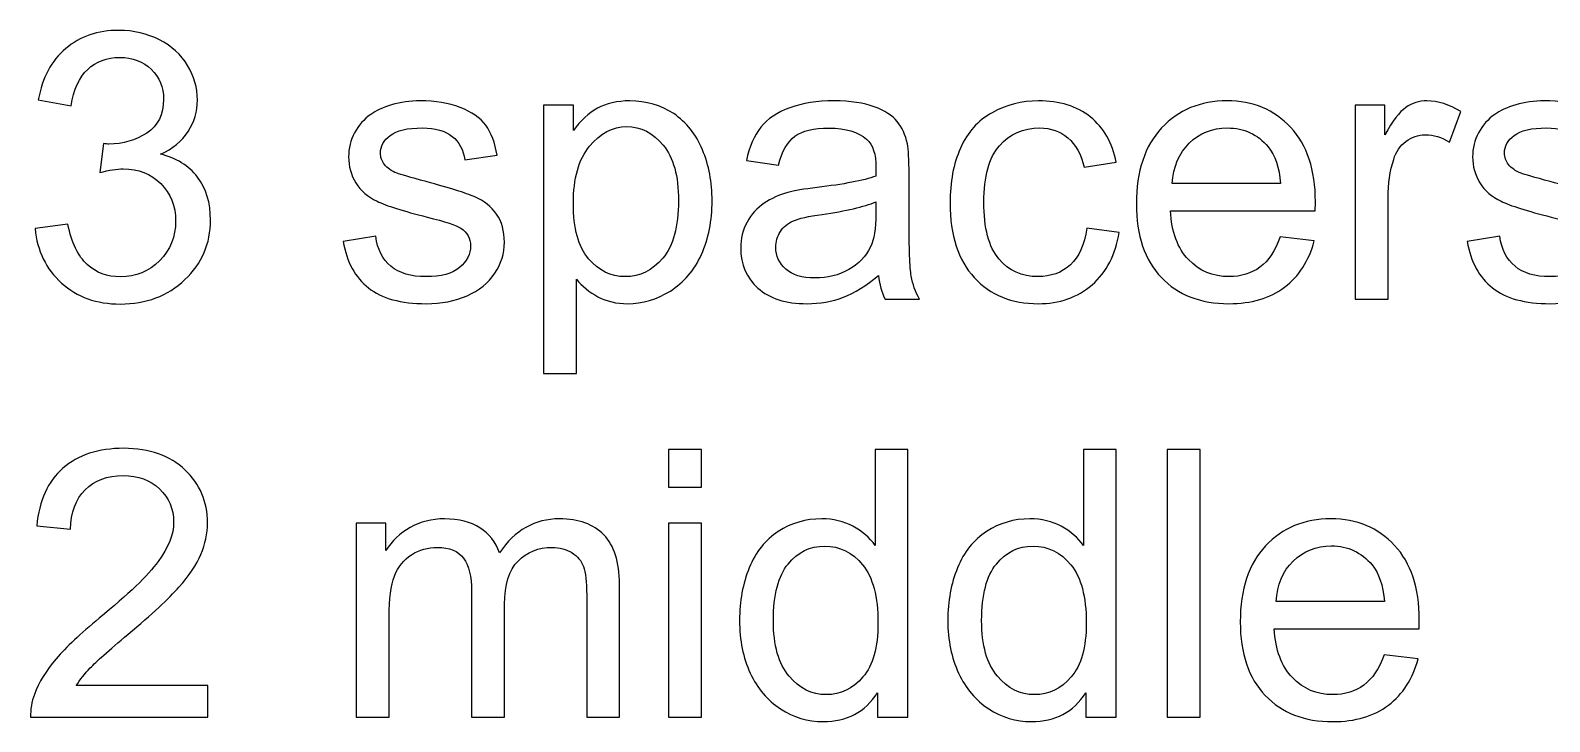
# Model space of a CAD drawing. Header units: millimetres. Extents: x -819 to 558, y -342 to 336.
# Drawn here: x -818.4 to -766.9, y 177.8 to 201.3 of the extents above; entities that cross this region are included whole.
import ezdxf

# ---------------------------------------------------------------- set-up
doc = ezdxf.new("R2010")
doc.units = ezdxf.units.MM
doc.header["$MEASUREMENT"] = 0
doc.layers.add('#Layer 1', color=7, linetype='Continuous')

msp = doc.modelspace()

# ---------------------------------------------------------------- linework, layer by layer
at = {"layer": '#Layer 1', "color": 250}
for points, knots in [([(-818.288, 194.5823), (-818.288, 194.5823), (-817.1725, 194.7305), (-817.1725, 194.7305), (-817.1725, 194.7305), (-817.0434, 194.0976), (-816.8254, 193.6425), (-816.5185, 193.3631), (-816.5185, 193.3631), (-816.2094, 193.0837), (-815.8348, 192.944), (-815.3924, 192.944), (-815.3924, 192.944), (-814.8675, 192.944), (-814.423, 193.126), (-814.061, 193.4901), (-814.061, 193.4901), (-813.7012, 193.8542), (-813.5191, 194.305), (-813.5191, 194.8427), (-813.5191, 194.8427), (-813.5191, 195.3549), (-813.6864, 195.7782), (-814.0208, 196.1105), (-814.0208, 196.1105), (-814.3573, 196.4429), (-814.7828, 196.6101), (-815.2993, 196.6101), (-815.2993, 196.6101), (-815.5109, 196.6101), (-815.7734, 196.5677), (-816.0867, 196.4852), (-816.0867, 196.4852), (-816.0867, 196.4852), (-815.9618, 197.4652), (-815.9618, 197.4652), (-815.9618, 197.4652), (-815.8877, 197.4567), (-815.8284, 197.4525), (-815.7819, 197.4525), (-815.7819, 197.4525), (-815.3077, 197.4525), (-814.8802, 197.5774), (-814.4992, 197.825), (-814.4992, 197.825), (-814.1182, 198.0727), (-813.9277, 198.4558), (-813.9277, 198.9723), (-813.9277, 198.9723), (-813.9277, 199.3808), (-814.0674, 199.7216), (-814.3446, 199.9883), (-814.3446, 199.9883), (-814.6219, 200.2571), (-814.9796, 200.3926), (-815.4178, 200.3926), (-815.4178, 200.3926), (-815.8517, 200.3926), (-816.2137, 200.255), (-816.5015, 199.984), (-816.5015, 199.984), (-816.7915, 199.711), (-816.9778, 199.3004), (-817.0603, 198.7543), (-817.0603, 198.7543), (-817.0603, 198.7543), (-818.1758, 198.9532), (-818.1758, 198.9532), (-818.1758, 198.9532), (-818.0403, 199.7025), (-817.7292, 200.2825), (-817.2466, 200.6931), (-817.2466, 200.6931), (-816.7619, 201.1038), (-816.1607, 201.3112), (-815.4411, 201.3112), (-815.4411, 201.3112), (-814.9458, 201.3112), (-814.4886, 201.2032), (-814.0716, 200.9916), (-814.0716, 200.9916), (-813.6546, 200.7778), (-813.335, 200.4878), (-813.1127, 200.1195), (-813.1127, 200.1195), (-812.8926, 199.7512), (-812.7804, 199.3617), (-812.7804, 198.9469), (-812.7804, 198.9469), (-812.7804, 198.5553), (-812.8863, 198.1976), (-813.0979, 197.8737), (-813.0979, 197.8737), (-813.3096, 197.552), (-813.6207, 197.2959), (-814.0335, 197.1054), (-814.0335, 197.1054), (-813.4959, 196.9826), (-813.0789, 196.7244), (-812.7804, 196.3328), (-812.7804, 196.3328), (-812.4841, 195.9433), (-812.3359, 195.4544), (-812.3359, 194.8681), (-812.3359, 194.8681), (-812.3359, 194.0743), (-812.6238, 193.4012), (-813.2038, 192.8488), (-813.2038, 192.8488), (-813.7816, 192.2963), (-814.514, 192.0211), (-815.3987, 192.0211), (-815.3987, 192.0211), (-816.1967, 192.0211), (-816.8592, 192.2582), (-817.3863, 192.7345), (-817.3863, 192.7345), (-817.9133, 193.2086), (-818.2139, 193.8245), (-818.288, 194.5823)], [0, 0, 0, 0, 0.0333333, 0.0333333, 0.0333333, 0.0333333, 0.0666667, 0.0666667, 0.0666667, 0.0666667, 0.1, 0.1, 0.1, 0.1, 0.1333333, 0.1333333, 0.1333333, 0.1333333, 0.1666667, 0.1666667, 0.1666667, 0.1666667, 0.2, 0.2, 0.2, 0.2, 0.2333333, 0.2333333, 0.2333333, 0.2333333, 0.2666667, 0.2666667, 0.2666667, 0.2666667, 0.3, 0.3, 0.3, 0.3, 0.3333333, 0.3333333, 0.3333333, 0.3333333, 0.3666667, 0.3666667, 0.3666667, 0.3666667, 0.4, 0.4, 0.4, 0.4, 0.4333333, 0.4333333, 0.4333333, 0.4333333, 0.4666667, 0.4666667, 0.4666667, 0.4666667, 0.5, 0.5, 0.5, 0.5, 0.5333333, 0.5333333, 0.5333333, 0.5333333, 0.5666667, 0.5666667, 0.5666667, 0.5666667, 0.6, 0.6, 0.6, 0.6, 0.6333333, 0.6333333, 0.6333333, 0.6333333, 0.6666667, 0.6666667, 0.6666667, 0.6666667, 0.7, 0.7, 0.7, 0.7, 0.7333333, 0.7333333, 0.7333333, 0.7333333, 0.7666667, 0.7666667, 0.7666667, 0.7666667, 0.8, 0.8, 0.8, 0.8, 0.8333333, 0.8333333, 0.8333333, 0.8333333, 0.8666667, 0.8666667, 0.8666667, 0.8666667, 0.9, 0.9, 0.9, 0.9, 0.9333333, 0.9333333, 0.9333333, 0.9333333, 0.9666667, 0.9666667, 0.9666667, 0.9666667, 1, 1, 1, 1]), ([(-807.838, 194.1484), (-807.838, 194.1484), (-806.7352, 194.322), (-806.7352, 194.322), (-806.7352, 194.322), (-806.6738, 193.8796), (-806.5003, 193.5409), (-806.2166, 193.3038), (-806.2166, 193.3038), (-805.9351, 193.0689), (-805.5393, 192.9504), (-805.0292, 192.9504), (-805.0292, 192.9504), (-804.517, 192.9504), (-804.136, 193.0562), (-803.8883, 193.2636), (-803.8883, 193.2636), (-803.6407, 193.4732), (-803.5158, 193.7187), (-803.5158, 193.9981), (-803.5158, 193.9981), (-803.5158, 194.2521), (-803.6258, 194.449), (-803.846, 194.595), (-803.846, 194.595), (-803.9984, 194.6945), (-804.3794, 194.8194), (-804.9869, 194.9718), (-804.9869, 194.9718), (-805.8039, 195.1792), (-806.3733, 195.357), (-806.6887, 195.5094), (-806.6887, 195.5094), (-807.004, 195.6597), (-807.2453, 195.8692), (-807.4083, 196.1359), (-807.4083, 196.1359), (-807.5713, 196.4026), (-807.6539, 196.6969), (-807.6539, 197.0186), (-807.6539, 197.0186), (-807.6539, 197.3128), (-807.5861, 197.5837), (-807.4507, 197.8335), (-807.4507, 197.8335), (-807.3173, 198.0854), (-807.1332, 198.2928), (-806.9024, 198.4579), (-806.9024, 198.4579), (-806.7289, 198.5849), (-806.4918, 198.695), (-806.1934, 198.7839), (-806.1934, 198.7839), (-805.8928, 198.8728), (-805.5711, 198.9172), (-805.2282, 198.9172), (-805.2282, 198.9172), (-804.7117, 198.9172), (-804.2587, 198.841), (-803.8671, 198.6929), (-803.8671, 198.6929), (-803.4756, 198.5447), (-803.1877, 198.3436), (-803.0014, 198.0896), (-803.0014, 198.0896), (-802.8152, 197.8335), (-802.6882, 197.4948), (-802.6183, 197.0694), (-802.6183, 197.0694), (-802.6183, 197.0694), (-803.7084, 196.9191), (-803.7084, 196.9191), (-803.7084, 196.9191), (-803.7592, 197.2578), (-803.9031, 197.5224), (-804.1402, 197.7129), (-804.1402, 197.7129), (-804.3773, 197.9034), (-804.7138, 197.9986), (-805.1477, 197.9986), (-805.1477, 197.9986), (-805.66, 197.9986), (-806.0261, 197.9139), (-806.2442, 197.7446), (-806.2442, 197.7446), (-806.4643, 197.5753), (-806.5744, 197.3763), (-806.5744, 197.1498), (-806.5744, 197.1498), (-806.5744, 197.0038), (-806.5278, 196.8747), (-806.4368, 196.7582), (-806.4368, 196.7582), (-806.3458, 196.6376), (-806.2039, 196.5402), (-806.0092, 196.4598), (-806.0092, 196.4598), (-805.897, 196.4196), (-805.5689, 196.3243), (-805.0228, 196.1762), (-805.0228, 196.1762), (-804.2333, 195.9645), (-803.683, 195.793), (-803.3718, 195.6576), (-803.3718, 195.6576), (-803.0586, 195.5242), (-802.813, 195.3274), (-802.6352, 195.0713), (-802.6352, 195.0713), (-802.4574, 194.8151), (-802.3685, 194.4976), (-802.3685, 194.1166), (-802.3685, 194.1166), (-802.3685, 193.7441), (-802.4786, 193.3949), (-802.6945, 193.0647), (-802.6945, 193.0647), (-802.9125, 192.7366), (-803.2258, 192.4826), (-803.6343, 192.3027), (-803.6343, 192.3027), (-804.0428, 192.1227), (-804.5064, 192.0338), (-805.0228, 192.0338), (-805.0228, 192.0338), (-805.8801, 192.0338), (-806.532, 192.2116), (-806.9808, 192.5672), (-806.9808, 192.5672), (-807.4295, 192.9228), (-807.7152, 193.4499), (-807.838, 194.1484)], [0, 0, 0, 0, 0.030303, 0.030303, 0.030303, 0.030303, 0.0606061, 0.0606061, 0.0606061, 0.0606061, 0.0909091, 0.0909091, 0.0909091, 0.0909091, 0.1212121, 0.1212121, 0.1212121, 0.1212121, 0.1515152, 0.1515152, 0.1515152, 0.1515152, 0.1818182, 0.1818182, 0.1818182, 0.1818182, 0.2121212, 0.2121212, 0.2121212, 0.2121212, 0.2424242, 0.2424242, 0.2424242, 0.2424242, 0.2727273, 0.2727273, 0.2727273, 0.2727273, 0.3030303, 0.3030303, 0.3030303, 0.3030303, 0.3333333, 0.3333333, 0.3333333, 0.3333333, 0.3636364, 0.3636364, 0.3636364, 0.3636364, 0.3939394, 0.3939394, 0.3939394, 0.3939394, 0.4242424, 0.4242424, 0.4242424, 0.4242424, 0.4545455, 0.4545455, 0.4545455, 0.4545455, 0.4848485, 0.4848485, 0.4848485, 0.4848485, 0.5151515, 0.5151515, 0.5151515, 0.5151515, 0.5454545, 0.5454545, 0.5454545, 0.5454545, 0.5757576, 0.5757576, 0.5757576, 0.5757576, 0.6060606, 0.6060606, 0.6060606, 0.6060606, 0.6363636, 0.6363636, 0.6363636, 0.6363636, 0.6666667, 0.6666667, 0.6666667, 0.6666667, 0.6969697, 0.6969697, 0.6969697, 0.6969697, 0.7272727, 0.7272727, 0.7272727, 0.7272727, 0.7575758, 0.7575758, 0.7575758, 0.7575758, 0.7878788, 0.7878788, 0.7878788, 0.7878788, 0.8181818, 0.8181818, 0.8181818, 0.8181818, 0.8484848, 0.8484848, 0.8484848, 0.8484848, 0.8787879, 0.8787879, 0.8787879, 0.8787879, 0.9090909, 0.9090909, 0.9090909, 0.9090909, 0.9393939, 0.9393939, 0.9393939, 0.9393939, 0.969697, 0.969697, 0.969697, 0.969697, 1, 1, 1, 1]), ([(-801.0414, 189.6589), (-801.0414, 189.6589), (-801.0414, 198.767), (-801.0414, 198.767), (-801.0414, 198.767), (-801.0414, 198.767), (-800.0254, 198.767), (-800.0254, 198.767), (-800.0254, 198.767), (-800.0254, 198.767), (-800.0254, 197.9118), (-800.0254, 197.9118), (-800.0254, 197.9118), (-799.7862, 198.2463), (-799.5153, 198.4981), (-799.2126, 198.6654), (-799.2126, 198.6654), (-798.912, 198.8326), (-798.5458, 198.9172), (-798.1162, 198.9172), (-798.1162, 198.9172), (-797.5531, 198.9172), (-797.0578, 198.7712), (-796.6281, 198.4833), (-796.6281, 198.4833), (-796.1963, 198.1933), (-795.8725, 197.7848), (-795.6545, 197.2578), (-795.6545, 197.2578), (-795.4343, 196.7307), (-795.3243, 196.1529), (-795.3243, 195.5242), (-795.3243, 195.5242), (-795.3243, 194.8511), (-795.4449, 194.2436), (-795.6883, 193.7039), (-795.6883, 193.7039), (-795.9296, 193.1641), (-796.281, 192.7514), (-796.7424, 192.4635), (-796.7424, 192.4635), (-797.2039, 192.1778), (-797.6886, 192.0338), (-798.1966, 192.0338), (-798.1966, 192.0338), (-798.5691, 192.0338), (-798.9014, 192.1121), (-799.1978, 192.2688), (-799.1978, 192.2688), (-799.4941, 192.4254), (-799.7354, 192.6244), (-799.9259, 192.8636), (-799.9259, 192.8636), (-799.9259, 192.8636), (-799.9259, 189.6589), (-799.9259, 189.6589), (-799.9259, 189.6589), (-799.9259, 189.6589), (-801.0414, 189.6589), (-801.0414, 189.6589)], [0, 0, 0, 0, 0.0666667, 0.0666667, 0.0666667, 0.0666667, 0.1333333, 0.1333333, 0.1333333, 0.1333333, 0.2, 0.2, 0.2, 0.2, 0.2666667, 0.2666667, 0.2666667, 0.2666667, 0.3333333, 0.3333333, 0.3333333, 0.3333333, 0.4, 0.4, 0.4, 0.4, 0.4666667, 0.4666667, 0.4666667, 0.4666667, 0.5333333, 0.5333333, 0.5333333, 0.5333333, 0.6, 0.6, 0.6, 0.6, 0.6666667, 0.6666667, 0.6666667, 0.6666667, 0.7333333, 0.7333333, 0.7333333, 0.7333333, 0.8, 0.8, 0.8, 0.8, 0.8666667, 0.8666667, 0.8666667, 0.8666667, 0.9333333, 0.9333333, 0.9333333, 0.9333333, 1, 1, 1, 1]), ([(-789.6813, 192.9948), (-790.0961, 192.6434), (-790.4941, 192.3958), (-790.8751, 192.2497), (-790.8751, 192.2497), (-791.2582, 192.1058), (-791.6688, 192.0338), (-792.107, 192.0338), (-792.107, 192.0338), (-792.8309, 192.0338), (-793.3854, 192.2095), (-793.7749, 192.563), (-793.7749, 192.563), (-794.1622, 192.9165), (-794.357, 193.3695), (-794.357, 193.9177), (-794.357, 193.9177), (-794.357, 194.2415), (-794.285, 194.5357), (-794.1368, 194.8024), (-794.1368, 194.8024), (-793.9908, 195.0691), (-793.7982, 195.2829), (-793.5611, 195.4438), (-793.5611, 195.4438), (-793.3219, 195.6047), (-793.0552, 195.7274), (-792.7568, 195.81), (-792.7568, 195.81), (-792.5388, 195.8671), (-792.2086, 195.9243), (-791.7662, 195.9772), (-791.7662, 195.9772), (-790.8645, 196.0851), (-790.1998, 196.2121), (-789.7744, 196.3624), (-789.7744, 196.3624), (-789.7702, 196.5148), (-789.768, 196.6122), (-789.768, 196.6524), (-789.768, 196.6524), (-789.768, 197.1075), (-789.8739, 197.4292), (-790.0855, 197.6134), (-790.0855, 197.6134), (-790.3692, 197.8674), (-790.7946, 197.9923), (-791.3555, 197.9923), (-791.3555, 197.9923), (-791.8805, 197.9923), (-792.2678, 197.9012), (-792.5197, 197.7171), (-792.5197, 197.7171), (-792.7695, 197.5329), (-792.9536, 197.207), (-793.0743, 196.7392), (-793.0743, 196.7392), (-793.0743, 196.7392), (-794.1644, 196.8895), (-794.1644, 196.8895), (-794.1644, 196.8895), (-794.0649, 197.3551), (-793.9019, 197.734), (-793.6754, 198.0198), (-793.6754, 198.0198), (-793.4489, 198.3076), (-793.1187, 198.5299), (-792.689, 198.6844), (-792.689, 198.6844), (-792.2594, 198.8389), (-791.7619, 198.9172), (-791.1947, 198.9172), (-791.1947, 198.9172), (-790.6316, 198.9172), (-790.1766, 198.8495), (-789.8252, 198.7183), (-789.8252, 198.7183), (-789.4738, 198.5849), (-789.2156, 198.4198), (-789.0484, 198.2187), (-789.0484, 198.2187), (-788.8833, 198.0177), (-788.769, 197.7658), (-788.7012, 197.4589), (-788.7012, 197.4589), (-788.6653, 197.2684), (-788.6462, 196.9255), (-788.6462, 196.4302), (-788.6462, 196.4302), (-788.6462, 196.4302), (-788.6462, 194.9421), (-788.6462, 194.9421), (-788.6462, 194.9421), (-788.6462, 193.9029), (-788.6229, 193.2467), (-788.5742, 192.9736), (-788.5742, 192.9736), (-788.5277, 192.6985), (-788.4324, 192.4339), (-788.2927, 192.182), (-788.2927, 192.182), (-788.2927, 192.182), (-789.459, 192.182), (-789.459, 192.182), (-789.459, 192.182), (-789.5733, 192.4127), (-789.6495, 192.6837), (-789.6813, 192.9948)], [0, 0, 0, 0, 0.037037, 0.037037, 0.037037, 0.037037, 0.0740741, 0.0740741, 0.0740741, 0.0740741, 0.1111111, 0.1111111, 0.1111111, 0.1111111, 0.1481481, 0.1481481, 0.1481481, 0.1481481, 0.1851852, 0.1851852, 0.1851852, 0.1851852, 0.2222222, 0.2222222, 0.2222222, 0.2222222, 0.2592593, 0.2592593, 0.2592593, 0.2592593, 0.2962963, 0.2962963, 0.2962963, 0.2962963, 0.3333333, 0.3333333, 0.3333333, 0.3333333, 0.3703704, 0.3703704, 0.3703704, 0.3703704, 0.4074074, 0.4074074, 0.4074074, 0.4074074, 0.4444444, 0.4444444, 0.4444444, 0.4444444, 0.4814815, 0.4814815, 0.4814815, 0.4814815, 0.5185185, 0.5185185, 0.5185185, 0.5185185, 0.5555556, 0.5555556, 0.5555556, 0.5555556, 0.5925926, 0.5925926, 0.5925926, 0.5925926, 0.6296296, 0.6296296, 0.6296296, 0.6296296, 0.6666667, 0.6666667, 0.6666667, 0.6666667, 0.7037037, 0.7037037, 0.7037037, 0.7037037, 0.7407407, 0.7407407, 0.7407407, 0.7407407, 0.7777778, 0.7777778, 0.7777778, 0.7777778, 0.8148148, 0.8148148, 0.8148148, 0.8148148, 0.8518519, 0.8518519, 0.8518519, 0.8518519, 0.8888889, 0.8888889, 0.8888889, 0.8888889, 0.9259259, 0.9259259, 0.9259259, 0.9259259, 0.962963, 0.962963, 0.962963, 0.962963, 1, 1, 1, 1]), ([(-782.618, 194.595), (-782.618, 194.595), (-781.5215, 194.4511), (-781.5215, 194.4511), (-781.5215, 194.4511), (-781.6401, 193.6954), (-781.947, 193.1028), (-782.4423, 192.6752), (-782.4423, 192.6752), (-782.9355, 192.2476), (-783.5429, 192.0338), (-784.2626, 192.0338), (-784.2626, 192.0338), (-785.1622, 192.0338), (-785.8882, 192.3281), (-786.4343, 192.9165), (-786.4343, 192.9165), (-786.9825, 193.5049), (-787.2577, 194.3495), (-787.2577, 195.4501), (-787.2577, 195.4501), (-787.2577, 196.1613), (-787.1392, 196.7836), (-786.9042, 197.317), (-786.9042, 197.317), (-786.6671, 197.8504), (-786.3094, 198.2505), (-785.8268, 198.5172), (-785.8268, 198.5172), (-785.3463, 198.7839), (-784.8214, 198.9172), (-784.2563, 198.9172), (-784.2563, 198.9172), (-783.5408, 198.9172), (-782.9545, 198.7352), (-782.5015, 198.3733), (-782.5015, 198.3733), (-782.0465, 198.0113), (-781.7544, 197.4991), (-781.6252, 196.8323), (-781.6252, 196.8323), (-781.6252, 196.8323), (-782.7111, 196.6651), (-782.7111, 196.6651), (-782.7111, 196.6651), (-782.8148, 197.1075), (-782.9968, 197.4398), (-783.2593, 197.6642), (-783.2593, 197.6642), (-783.5218, 197.8864), (-783.8393, 197.9986), (-784.2118, 197.9986), (-784.2118, 197.9986), (-784.7748, 197.9986), (-785.232, 197.7975), (-785.5834, 197.3932), (-785.5834, 197.3932), (-785.9348, 196.9911), (-786.1105, 196.354), (-786.1105, 195.4819), (-786.1105, 195.4819), (-786.1105, 194.5971), (-785.9411, 193.9537), (-785.6003, 193.5515), (-785.6003, 193.5515), (-785.2617, 193.1514), (-784.8193, 192.9504), (-784.2732, 192.9504), (-784.2732, 192.9504), (-783.835, 192.9504), (-783.471, 193.0858), (-783.1768, 193.3546), (-783.1768, 193.3546), (-782.8825, 193.6235), (-782.6963, 194.0362), (-782.618, 194.595)], [0, 0, 0, 0, 0.0526316, 0.0526316, 0.0526316, 0.0526316, 0.1052632, 0.1052632, 0.1052632, 0.1052632, 0.1578947, 0.1578947, 0.1578947, 0.1578947, 0.2105263, 0.2105263, 0.2105263, 0.2105263, 0.2631579, 0.2631579, 0.2631579, 0.2631579, 0.3157895, 0.3157895, 0.3157895, 0.3157895, 0.3684211, 0.3684211, 0.3684211, 0.3684211, 0.4210526, 0.4210526, 0.4210526, 0.4210526, 0.4736842, 0.4736842, 0.4736842, 0.4736842, 0.5263158, 0.5263158, 0.5263158, 0.5263158, 0.5789474, 0.5789474, 0.5789474, 0.5789474, 0.6315789, 0.6315789, 0.6315789, 0.6315789, 0.6842105, 0.6842105, 0.6842105, 0.6842105, 0.7368421, 0.7368421, 0.7368421, 0.7368421, 0.7894737, 0.7894737, 0.7894737, 0.7894737, 0.8421053, 0.8421053, 0.8421053, 0.8421053, 0.8947368, 0.8947368, 0.8947368, 0.8947368, 0.9473684, 0.9473684, 0.9473684, 0.9473684, 1, 1, 1, 1]), ([(-776.0584, 194.3029), (-776.0584, 194.3029), (-774.9048, 194.1611), (-774.9048, 194.1611), (-774.9048, 194.1611), (-775.0869, 193.4859), (-775.4234, 192.9631), (-775.9145, 192.5905), (-775.9145, 192.5905), (-776.4077, 192.2201), (-777.0363, 192.0338), (-777.8004, 192.0338), (-777.8004, 192.0338), (-778.7635, 192.0338), (-779.5276, 192.3302), (-780.0907, 192.9228), (-780.0907, 192.9228), (-780.6558, 193.5155), (-780.9373, 194.3474), (-780.9373, 195.4184), (-780.9373, 195.4184), (-780.9373, 196.5275), (-780.6516, 197.3869), (-780.0822, 197.9986), (-780.0822, 197.9986), (-779.5107, 198.6103), (-778.772, 198.9172), (-777.8618, 198.9172), (-777.8618, 198.9172), (-776.9813, 198.9172), (-776.2616, 198.6167), (-775.7049, 198.0177), (-775.7049, 198.0177), (-775.1461, 197.4186), (-774.8667, 196.5741), (-774.8667, 195.4882), (-774.8667, 195.4882), (-774.8667, 195.4205), (-774.8688, 195.321), (-774.8731, 195.1898), (-774.8731, 195.1898), (-774.8731, 195.1898), (-779.7837, 195.1898), (-779.7837, 195.1898), (-779.7837, 195.1898), (-779.7435, 194.4659), (-779.5382, 193.9113), (-779.1699, 193.5282), (-779.1699, 193.5282), (-778.8016, 193.143), (-778.3444, 192.9504), (-777.7941, 192.9504), (-777.7941, 192.9504), (-777.3856, 192.9504), (-777.0363, 193.0583), (-776.7463, 193.2742), (-776.7463, 193.2742), (-776.4563, 193.488), (-776.2277, 193.8309), (-776.0584, 194.3029)], [0, 0, 0, 0, 0.0666667, 0.0666667, 0.0666667, 0.0666667, 0.1333333, 0.1333333, 0.1333333, 0.1333333, 0.2, 0.2, 0.2, 0.2, 0.2666667, 0.2666667, 0.2666667, 0.2666667, 0.3333333, 0.3333333, 0.3333333, 0.3333333, 0.4, 0.4, 0.4, 0.4, 0.4666667, 0.4666667, 0.4666667, 0.4666667, 0.5333333, 0.5333333, 0.5333333, 0.5333333, 0.6, 0.6, 0.6, 0.6, 0.6666667, 0.6666667, 0.6666667, 0.6666667, 0.7333333, 0.7333333, 0.7333333, 0.7333333, 0.8, 0.8, 0.8, 0.8, 0.8666667, 0.8666667, 0.8666667, 0.8666667, 0.9333333, 0.9333333, 0.9333333, 0.9333333, 1, 1, 1, 1]), ([(-773.5142, 192.182), (-773.5142, 192.182), (-773.5142, 198.767), (-773.5142, 198.767), (-773.5142, 198.767), (-773.5142, 198.767), (-772.5109, 198.767), (-772.5109, 198.767), (-772.5109, 198.767), (-772.5109, 198.767), (-772.5109, 197.77), (-772.5109, 197.77), (-772.5109, 197.77), (-772.2548, 198.2357), (-772.0177, 198.5447), (-771.7997, 198.6929), (-771.7997, 198.6929), (-771.5838, 198.841), (-771.3446, 198.9172), (-771.0843, 198.9172), (-771.0843, 198.9172), (-770.7075, 198.9172), (-770.3265, 198.7966), (-769.937, 198.5574), (-769.937, 198.5574), (-769.937, 198.5574), (-770.3223, 197.5202), (-770.3223, 197.5202), (-770.3223, 197.5202), (-770.5932, 197.6832), (-770.8662, 197.7637), (-771.1393, 197.7637), (-771.1393, 197.7637), (-771.3848, 197.7637), (-771.6028, 197.6896), (-771.7976, 197.5435), (-771.7976, 197.5435), (-771.9923, 197.3954), (-772.1299, 197.1922), (-772.2124, 196.9318), (-772.2124, 196.9318), (-772.3373, 196.536), (-772.3987, 196.1021), (-772.3987, 195.6301), (-772.3987, 195.6301), (-772.3987, 195.6301), (-772.3987, 192.182), (-772.3987, 192.182), (-772.3987, 192.182), (-772.3987, 192.182), (-773.5142, 192.182), (-773.5142, 192.182)], [0, 0, 0, 0, 0.0769231, 0.0769231, 0.0769231, 0.0769231, 0.1538462, 0.1538462, 0.1538462, 0.1538462, 0.2307692, 0.2307692, 0.2307692, 0.2307692, 0.3076923, 0.3076923, 0.3076923, 0.3076923, 0.3846154, 0.3846154, 0.3846154, 0.3846154, 0.4615385, 0.4615385, 0.4615385, 0.4615385, 0.5384615, 0.5384615, 0.5384615, 0.5384615, 0.6153846, 0.6153846, 0.6153846, 0.6153846, 0.6923077, 0.6923077, 0.6923077, 0.6923077, 0.7692308, 0.7692308, 0.7692308, 0.7692308, 0.8461538, 0.8461538, 0.8461538, 0.8461538, 0.9230769, 0.9230769, 0.9230769, 0.9230769, 1, 1, 1, 1]), ([(-769.719, 194.1484), (-769.719, 194.1484), (-768.6162, 194.322), (-768.6162, 194.322), (-768.6162, 194.322), (-768.5548, 193.8796), (-768.3813, 193.5409), (-768.0976, 193.3038), (-768.0976, 193.3038), (-767.8161, 193.0689), (-767.4203, 192.9504), (-766.9102, 192.9504), (-766.9102, 192.9504), (-766.398, 192.9504), (-766.017, 193.0562), (-765.7693, 193.2636), (-765.7693, 193.2636), (-765.5217, 193.4732), (-765.3968, 193.7187), (-765.3968, 193.9981), (-765.3968, 193.9981), (-765.3968, 194.2521), (-765.5068, 194.449), (-765.727, 194.595), (-765.727, 194.595), (-765.8794, 194.6945), (-766.2604, 194.8194), (-766.8679, 194.9718), (-766.8679, 194.9718), (-767.6849, 195.1792), (-768.2543, 195.357), (-768.5697, 195.5094), (-768.5697, 195.5094), (-768.885, 195.6597), (-769.1263, 195.8692), (-769.2893, 196.1359), (-769.2893, 196.1359), (-769.4523, 196.4026), (-769.5349, 196.6969), (-769.5349, 197.0186), (-769.5349, 197.0186), (-769.5349, 197.3128), (-769.4671, 197.5837), (-769.3317, 197.8335), (-769.3317, 197.8335), (-769.1983, 198.0854), (-769.0142, 198.2928), (-768.7834, 198.4579), (-768.7834, 198.4579), (-768.6099, 198.5849), (-768.3728, 198.695), (-768.0744, 198.7839), (-768.0744, 198.7839), (-767.7738, 198.8728), (-767.4521, 198.9172), (-767.1092, 198.9172), (-767.1092, 198.9172), (-766.5927, 198.9172), (-766.1397, 198.841), (-765.7481, 198.6929), (-765.7481, 198.6929), (-765.3566, 198.5447), (-765.0687, 198.3436), (-764.8824, 198.0896), (-764.8824, 198.0896), (-764.6962, 197.8335), (-764.5692, 197.4948), (-764.4993, 197.0694), (-764.4993, 197.0694), (-764.4993, 197.0694), (-765.5894, 196.9191), (-765.5894, 196.9191), (-765.5894, 196.9191), (-765.6402, 197.2578), (-765.7841, 197.5224), (-766.0212, 197.7129), (-766.0212, 197.7129), (-766.2583, 197.9034), (-766.5948, 197.9986), (-767.0287, 197.9986), (-767.0287, 197.9986), (-767.541, 197.9986), (-767.9071, 197.9139), (-768.1252, 197.7446), (-768.1252, 197.7446), (-768.3453, 197.5753), (-768.4554, 197.3763), (-768.4554, 197.1498), (-768.4554, 197.1498), (-768.4554, 197.0038), (-768.4088, 196.8747), (-768.3178, 196.7582), (-768.3178, 196.7582), (-768.2268, 196.6376), (-768.0849, 196.5402), (-767.8902, 196.4598), (-767.8902, 196.4598), (-767.778, 196.4196), (-767.4499, 196.3243), (-766.9038, 196.1762), (-766.9038, 196.1762), (-766.1143, 195.9645), (-765.564, 195.793), (-765.2528, 195.6576), (-765.2528, 195.6576), (-764.9396, 195.5242), (-764.694, 195.3274), (-764.5162, 195.0713), (-764.5162, 195.0713), (-764.3384, 194.8151), (-764.2495, 194.4976), (-764.2495, 194.1166), (-764.2495, 194.1166), (-764.2495, 193.7441), (-764.3596, 193.3949), (-764.5755, 193.0647), (-764.5755, 193.0647), (-764.7935, 192.7366), (-765.1068, 192.4826), (-765.5153, 192.3027), (-765.5153, 192.3027), (-765.9238, 192.1227), (-766.3874, 192.0338), (-766.9038, 192.0338), (-766.9038, 192.0338), (-767.7611, 192.0338), (-768.413, 192.2116), (-768.8618, 192.5672), (-768.8618, 192.5672), (-769.3105, 192.9228), (-769.5962, 193.4499), (-769.719, 194.1484)], [0, 0, 0, 0, 0.030303, 0.030303, 0.030303, 0.030303, 0.0606061, 0.0606061, 0.0606061, 0.0606061, 0.0909091, 0.0909091, 0.0909091, 0.0909091, 0.1212121, 0.1212121, 0.1212121, 0.1212121, 0.1515152, 0.1515152, 0.1515152, 0.1515152, 0.1818182, 0.1818182, 0.1818182, 0.1818182, 0.2121212, 0.2121212, 0.2121212, 0.2121212, 0.2424242, 0.2424242, 0.2424242, 0.2424242, 0.2727273, 0.2727273, 0.2727273, 0.2727273, 0.3030303, 0.3030303, 0.3030303, 0.3030303, 0.3333333, 0.3333333, 0.3333333, 0.3333333, 0.3636364, 0.3636364, 0.3636364, 0.3636364, 0.3939394, 0.3939394, 0.3939394, 0.3939394, 0.4242424, 0.4242424, 0.4242424, 0.4242424, 0.4545455, 0.4545455, 0.4545455, 0.4545455, 0.4848485, 0.4848485, 0.4848485, 0.4848485, 0.5151515, 0.5151515, 0.5151515, 0.5151515, 0.5454545, 0.5454545, 0.5454545, 0.5454545, 0.5757576, 0.5757576, 0.5757576, 0.5757576, 0.6060606, 0.6060606, 0.6060606, 0.6060606, 0.6363636, 0.6363636, 0.6363636, 0.6363636, 0.6666667, 0.6666667, 0.6666667, 0.6666667, 0.6969697, 0.6969697, 0.6969697, 0.6969697, 0.7272727, 0.7272727, 0.7272727, 0.7272727, 0.7575758, 0.7575758, 0.7575758, 0.7575758, 0.7878788, 0.7878788, 0.7878788, 0.7878788, 0.8181818, 0.8181818, 0.8181818, 0.8181818, 0.8484848, 0.8484848, 0.8484848, 0.8484848, 0.8787879, 0.8787879, 0.8787879, 0.8787879, 0.9090909, 0.9090909, 0.9090909, 0.9090909, 0.9393939, 0.9393939, 0.9393939, 0.9393939, 0.969697, 0.969697, 0.969697, 0.969697, 1, 1, 1, 1]), ([(-800.0317, 195.4374), (-800.0317, 194.5908), (-799.8603, 193.9642), (-799.5174, 193.5578), (-799.5174, 193.5578), (-799.1745, 193.1536), (-798.7575, 192.9504), (-798.2707, 192.9504), (-798.2707, 192.9504), (-797.7754, 192.9504), (-797.3499, 193.1599), (-796.9964, 193.5811), (-796.9964, 193.5811), (-796.643, 194.0002), (-796.4652, 194.65), (-796.4652, 195.5306), (-796.4652, 195.5306), (-796.4652, 196.3709), (-796.6387, 196.9974), (-796.9837, 197.4165), (-796.9837, 197.4165), (-797.3288, 197.8335), (-797.7415, 198.0431), (-798.2199, 198.0431), (-798.2199, 198.0431), (-798.6961, 198.0431), (-799.1173, 197.8208), (-799.4835, 197.3763), (-799.4835, 197.3763), (-799.8497, 196.9318), (-800.0317, 196.2841), (-800.0317, 195.4374)], [0, 0, 0, 0, 0.125, 0.125, 0.125, 0.125, 0.25, 0.25, 0.25, 0.25, 0.375, 0.375, 0.375, 0.375, 0.5, 0.5, 0.5, 0.5, 0.625, 0.625, 0.625, 0.625, 0.75, 0.75, 0.75, 0.75, 0.875, 0.875, 0.875, 0.875, 1, 1, 1, 1]), ([(-779.7224, 196.1084), (-779.7224, 196.1084), (-776.0457, 196.1084), (-776.0457, 196.1084), (-776.0457, 196.1084), (-776.0944, 196.6609), (-776.2362, 197.0779), (-776.4669, 197.353), (-776.4669, 197.353), (-776.8225, 197.7827), (-777.284, 197.9986), (-777.8491, 197.9986), (-777.8491, 197.9986), (-778.3613, 197.9986), (-778.7931, 197.8272), (-779.1424, 197.4843), (-779.1424, 197.4843), (-779.4916, 197.1414), (-779.6843, 196.682), (-779.7224, 196.1084)], [0, 0, 0, 0, 0.2, 0.2, 0.2, 0.2, 0.4, 0.4, 0.4, 0.4, 0.6, 0.6, 0.6, 0.6, 0.8, 0.8, 0.8, 0.8, 1, 1, 1, 1]), ([(-789.7744, 195.4882), (-790.1808, 195.321), (-790.7883, 195.1813), (-791.5968, 195.0649), (-791.5968, 195.0649), (-792.0562, 194.9993), (-792.3821, 194.9252), (-792.5705, 194.8427), (-792.5705, 194.8427), (-792.761, 194.7601), (-792.9092, 194.6395), (-793.0108, 194.4786), (-793.0108, 194.4786), (-793.1145, 194.3198), (-793.1674, 194.1442), (-793.1674, 193.9494), (-793.1674, 193.9494), (-793.1674, 193.651), (-793.0531, 193.4033), (-792.8287, 193.2044), (-792.8287, 193.2044), (-792.6044, 193.0075), (-792.2742, 192.908), (-791.8403, 192.908), (-791.8403, 192.908), (-791.4106, 192.908), (-791.0275, 193.0012), (-790.693, 193.1895), (-790.693, 193.1895), (-790.3586, 193.3779), (-790.1109, 193.6362), (-789.9543, 193.9621), (-789.9543, 193.9621), (-789.8337, 194.214), (-789.7744, 194.5865), (-789.7744, 195.0776), (-789.7744, 195.0776), (-789.7744, 195.0776), (-789.7744, 195.4882), (-789.7744, 195.4882)], [0, 0, 0, 0, 0.1, 0.1, 0.1, 0.1, 0.2, 0.2, 0.2, 0.2, 0.3, 0.3, 0.3, 0.3, 0.4, 0.4, 0.4, 0.4, 0.5, 0.5, 0.5, 0.5, 0.6, 0.6, 0.6, 0.6, 0.7, 0.7, 0.7, 0.7, 0.8, 0.8, 0.8, 0.8, 0.9, 0.9, 0.9, 0.9, 1, 1, 1, 1]), ([(-812.4269, 179.0672), (-812.4269, 179.0672), (-812.4269, 177.994), (-812.4269, 177.994), (-812.4269, 177.994), (-812.4269, 177.994), (-818.4362, 177.994), (-818.4362, 177.994), (-818.4362, 177.994), (-818.4446, 178.2628), (-818.4023, 178.5211), (-818.307, 178.7687), (-818.307, 178.7687), (-818.1546, 179.1793), (-817.9091, 179.5815), (-817.5726, 179.9794), (-817.5726, 179.9794), (-817.2339, 180.3753), (-816.7471, 180.8346), (-816.1121, 181.3553), (-816.1121, 181.3553), (-815.1236, 182.166), (-814.4547, 182.8073), (-814.1076, 183.2814), (-814.1076, 183.2814), (-813.7604, 183.7535), (-813.5869, 184.2022), (-813.5869, 184.6234), (-813.5869, 184.6234), (-813.5869, 185.0658), (-813.7456, 185.4383), (-814.061, 185.7431), (-814.061, 185.7431), (-814.3785, 186.0458), (-814.7913, 186.1982), (-815.2993, 186.1982), (-815.2993, 186.1982), (-815.8369, 186.1982), (-816.2666, 186.0373), (-816.5883, 185.7135), (-816.5883, 185.7135), (-816.9122, 185.3918), (-817.0751, 184.9451), (-817.0794, 184.3758), (-817.0794, 184.3758), (-817.0794, 184.3758), (-818.2266, 184.4922), (-818.2266, 184.4922), (-818.2266, 184.4922), (-818.1483, 185.3494), (-817.852, 186.0014), (-817.3397, 186.4501), (-817.3397, 186.4501), (-816.8275, 186.8988), (-816.1375, 187.1232), (-815.2739, 187.1232), (-815.2739, 187.1232), (-814.4018, 187.1232), (-813.7118, 186.8798), (-813.2038, 186.3972), (-813.2038, 186.3972), (-812.6936, 185.9125), (-812.4396, 185.3134), (-812.4396, 184.598), (-812.4396, 184.598), (-812.4396, 184.2339), (-812.5137, 183.8762), (-812.664, 183.5249), (-812.664, 183.5249), (-812.8122, 183.1735), (-813.0598, 182.8031), (-813.4048, 182.4157), (-813.4048, 182.4157), (-813.7499, 182.0263), (-814.3235, 181.4929), (-815.1257, 180.8155), (-815.1257, 180.8155), (-815.7946, 180.2525), (-816.2242, 179.8715), (-816.4147, 179.6704), (-816.4147, 179.6704), (-816.6052, 179.4714), (-816.7619, 179.2704), (-816.8868, 179.0672), (-816.8868, 179.0672), (-816.8868, 179.0672), (-812.4269, 179.0672), (-812.4269, 179.0672)], [0, 0, 0, 0, 0.0454545, 0.0454545, 0.0454545, 0.0454545, 0.0909091, 0.0909091, 0.0909091, 0.0909091, 0.1363636, 0.1363636, 0.1363636, 0.1363636, 0.1818182, 0.1818182, 0.1818182, 0.1818182, 0.2272727, 0.2272727, 0.2272727, 0.2272727, 0.2727273, 0.2727273, 0.2727273, 0.2727273, 0.3181818, 0.3181818, 0.3181818, 0.3181818, 0.3636364, 0.3636364, 0.3636364, 0.3636364, 0.4090909, 0.4090909, 0.4090909, 0.4090909, 0.4545455, 0.4545455, 0.4545455, 0.4545455, 0.5, 0.5, 0.5, 0.5, 0.5454545, 0.5454545, 0.5454545, 0.5454545, 0.5909091, 0.5909091, 0.5909091, 0.5909091, 0.6363636, 0.6363636, 0.6363636, 0.6363636, 0.6818182, 0.6818182, 0.6818182, 0.6818182, 0.7272727, 0.7272727, 0.7272727, 0.7272727, 0.7727273, 0.7727273, 0.7727273, 0.7727273, 0.8181818, 0.8181818, 0.8181818, 0.8181818, 0.8636364, 0.8636364, 0.8636364, 0.8636364, 0.9090909, 0.9090909, 0.9090909, 0.9090909, 0.9545455, 0.9545455, 0.9545455, 0.9545455, 1, 1, 1, 1]), ([(-796.8081, 185.8003), (-796.8081, 185.8003), (-796.8081, 187.0851), (-796.8081, 187.0851), (-796.8081, 187.0851), (-796.8081, 187.0851), (-795.6905, 187.0851), (-795.6905, 187.0851), (-795.6905, 187.0851), (-795.6905, 187.0851), (-795.6905, 185.8003), (-795.6905, 185.8003), (-795.6905, 185.8003), (-795.6905, 185.8003), (-796.8081, 185.8003), (-796.8081, 185.8003)], [0, 0, 0, 0, 0.25, 0.25, 0.25, 0.25, 0.5, 0.5, 0.5, 0.5, 0.75, 0.75, 0.75, 0.75, 1, 1, 1, 1]), ([(-789.7194, 177.994), (-789.7194, 177.994), (-789.7194, 178.8259), (-789.7194, 178.8259), (-789.7194, 178.8259), (-790.1363, 178.1718), (-790.7502, 177.8458), (-791.5609, 177.8458), (-791.5609, 177.8458), (-792.0858, 177.8458), (-792.5684, 177.9898), (-793.0087, 178.2798), (-793.0087, 178.2798), (-793.4489, 178.5676), (-793.7897, 178.9719), (-794.0331, 179.4926), (-794.0331, 179.4926), (-794.2744, 180.0112), (-794.3951, 180.606), (-794.3951, 181.2812), (-794.3951, 181.2812), (-794.3951, 181.9374), (-794.285, 182.5343), (-794.067, 183.0698), (-794.067, 183.0698), (-793.8469, 183.6053), (-793.5188, 184.0159), (-793.0806, 184.2996), (-793.0806, 184.2996), (-792.6425, 184.5853), (-792.1514, 184.7292), (-791.6095, 184.7292), (-791.6095, 184.7292), (-791.2137, 184.7292), (-790.8602, 184.6446), (-790.5512, 184.4774), (-790.5512, 184.4774), (-790.2401, 184.3101), (-789.9882, 184.0921), (-789.7934, 183.8233), (-789.7934, 183.8233), (-789.7934, 183.8233), (-789.7934, 187.0851), (-789.7934, 187.0851), (-789.7934, 187.0851), (-789.7934, 187.0851), (-788.6843, 187.0851), (-788.6843, 187.0851), (-788.6843, 187.0851), (-788.6843, 187.0851), (-788.6843, 177.994), (-788.6843, 177.994), (-788.6843, 177.994), (-788.6843, 177.994), (-789.7194, 177.994), (-789.7194, 177.994)], [0, 0, 0, 0, 0.0714286, 0.0714286, 0.0714286, 0.0714286, 0.1428571, 0.1428571, 0.1428571, 0.1428571, 0.2142857, 0.2142857, 0.2142857, 0.2142857, 0.2857143, 0.2857143, 0.2857143, 0.2857143, 0.3571429, 0.3571429, 0.3571429, 0.3571429, 0.4285714, 0.4285714, 0.4285714, 0.4285714, 0.5, 0.5, 0.5, 0.5, 0.5714286, 0.5714286, 0.5714286, 0.5714286, 0.6428571, 0.6428571, 0.6428571, 0.6428571, 0.7142857, 0.7142857, 0.7142857, 0.7142857, 0.7857143, 0.7857143, 0.7857143, 0.7857143, 0.8571429, 0.8571429, 0.8571429, 0.8571429, 0.9285714, 0.9285714, 0.9285714, 0.9285714, 1, 1, 1, 1]), ([(-782.6561, 177.994), (-782.6561, 177.994), (-782.6561, 178.8259), (-782.6561, 178.8259), (-782.6561, 178.8259), (-783.073, 178.1718), (-783.6869, 177.8458), (-784.4976, 177.8458), (-784.4976, 177.8458), (-785.0225, 177.8458), (-785.5051, 177.9898), (-785.9454, 178.2798), (-785.9454, 178.2798), (-786.3856, 178.5676), (-786.7264, 178.9719), (-786.9698, 179.4926), (-786.9698, 179.4926), (-787.2111, 180.0112), (-787.3318, 180.606), (-787.3318, 181.2812), (-787.3318, 181.2812), (-787.3318, 181.9374), (-787.2217, 182.5343), (-787.0037, 183.0698), (-787.0037, 183.0698), (-786.7836, 183.6053), (-786.4555, 184.0159), (-786.0173, 184.2996), (-786.0173, 184.2996), (-785.5792, 184.5853), (-785.0881, 184.7292), (-784.5462, 184.7292), (-784.5462, 184.7292), (-784.1504, 184.7292), (-783.7969, 184.6446), (-783.4879, 184.4774), (-783.4879, 184.4774), (-783.1768, 184.3101), (-782.9249, 184.0921), (-782.7301, 183.8233), (-782.7301, 183.8233), (-782.7301, 183.8233), (-782.7301, 187.0851), (-782.7301, 187.0851), (-782.7301, 187.0851), (-782.7301, 187.0851), (-781.621, 187.0851), (-781.621, 187.0851), (-781.621, 187.0851), (-781.621, 187.0851), (-781.621, 177.994), (-781.621, 177.994), (-781.621, 177.994), (-781.621, 177.994), (-782.6561, 177.994), (-782.6561, 177.994)], [0, 0, 0, 0, 0.0714286, 0.0714286, 0.0714286, 0.0714286, 0.1428571, 0.1428571, 0.1428571, 0.1428571, 0.2142857, 0.2142857, 0.2142857, 0.2142857, 0.2857143, 0.2857143, 0.2857143, 0.2857143, 0.3571429, 0.3571429, 0.3571429, 0.3571429, 0.4285714, 0.4285714, 0.4285714, 0.4285714, 0.5, 0.5, 0.5, 0.5, 0.5714286, 0.5714286, 0.5714286, 0.5714286, 0.6428571, 0.6428571, 0.6428571, 0.6428571, 0.7142857, 0.7142857, 0.7142857, 0.7142857, 0.7857143, 0.7857143, 0.7857143, 0.7857143, 0.8571429, 0.8571429, 0.8571429, 0.8571429, 0.9285714, 0.9285714, 0.9285714, 0.9285714, 1, 1, 1, 1]), ([(-779.8896, 177.994), (-779.8896, 177.994), (-779.8896, 187.0851), (-779.8896, 187.0851), (-779.8896, 187.0851), (-779.8896, 187.0851), (-778.7741, 187.0851), (-778.7741, 187.0851), (-778.7741, 187.0851), (-778.7741, 187.0851), (-778.7741, 177.994), (-778.7741, 177.994), (-778.7741, 177.994), (-778.7741, 177.994), (-779.8896, 177.994), (-779.8896, 177.994)], [0, 0, 0, 0, 0.25, 0.25, 0.25, 0.25, 0.5, 0.5, 0.5, 0.5, 0.75, 0.75, 0.75, 0.75, 1, 1, 1, 1]), ([(-807.3914, 177.994), (-807.3914, 177.994), (-807.3914, 184.579), (-807.3914, 184.579), (-807.3914, 184.579), (-807.3914, 184.579), (-806.3944, 184.579), (-806.3944, 184.579), (-806.3944, 184.579), (-806.3944, 184.579), (-806.3944, 183.6561), (-806.3944, 183.6561), (-806.3944, 183.6561), (-806.187, 183.9778), (-805.9118, 184.2382), (-805.5689, 184.4329), (-805.5689, 184.4329), (-805.226, 184.6298), (-804.8345, 184.7292), (-804.3963, 184.7292), (-804.3963, 184.7292), (-803.9095, 184.7292), (-803.5094, 184.6276), (-803.1983, 184.4244), (-803.1983, 184.4244), (-802.885, 184.2212), (-802.6649, 183.9397), (-802.5379, 183.5757), (-802.5379, 183.5757), (-802.0151, 184.344), (-801.3377, 184.7292), (-800.5038, 184.7292), (-800.5038, 184.7292), (-799.8497, 184.7292), (-799.3481, 184.5472), (-798.9967, 184.1853), (-798.9967, 184.1853), (-798.6453, 183.8233), (-798.4696, 183.2666), (-798.4696, 182.5152), (-798.4696, 182.5152), (-798.4696, 182.5152), (-798.4696, 177.994), (-798.4696, 177.994), (-798.4696, 177.994), (-798.4696, 177.994), (-799.5788, 177.994), (-799.5788, 177.994), (-799.5788, 177.994), (-799.5788, 177.994), (-799.5788, 182.1427), (-799.5788, 182.1427), (-799.5788, 182.1427), (-799.5788, 182.5893), (-799.6148, 182.911), (-799.6867, 183.1079), (-799.6867, 183.1079), (-799.7608, 183.3026), (-799.892, 183.4614), (-800.0804, 183.582), (-800.0804, 183.582), (-800.2709, 183.7005), (-800.4953, 183.7619), (-800.7514, 183.7619), (-800.7514, 183.7619), (-801.215, 183.7619), (-801.5981, 183.6074), (-801.905, 183.2984), (-801.905, 183.2984), (-802.2098, 182.9915), (-802.3643, 182.4983), (-802.3643, 181.8209), (-802.3643, 181.8209), (-802.3643, 181.8209), (-802.3643, 177.994), (-802.3643, 177.994), (-802.3643, 177.994), (-802.3643, 177.994), (-803.4798, 177.994), (-803.4798, 177.994), (-803.4798, 177.994), (-803.4798, 177.994), (-803.4798, 182.2718), (-803.4798, 182.2718), (-803.4798, 182.2718), (-803.4798, 182.7692), (-803.5708, 183.1417), (-803.7528, 183.3894), (-803.7528, 183.3894), (-803.9349, 183.637), (-804.2312, 183.7619), (-804.6461, 183.7619), (-804.6461, 183.7619), (-804.9593, 183.7619), (-805.2493, 183.6794), (-805.516, 183.5122), (-805.516, 183.5122), (-805.7827, 183.3471), (-805.9775, 183.1058), (-806.096, 182.7883), (-806.096, 182.7883), (-806.2166, 182.4686), (-806.2759, 182.0093), (-806.2759, 181.4103), (-806.2759, 181.4103), (-806.2759, 181.4103), (-806.2759, 177.994), (-806.2759, 177.994), (-806.2759, 177.994), (-806.2759, 177.994), (-807.3914, 177.994), (-807.3914, 177.994)], [0, 0, 0, 0, 0.0357143, 0.0357143, 0.0357143, 0.0357143, 0.0714286, 0.0714286, 0.0714286, 0.0714286, 0.1071429, 0.1071429, 0.1071429, 0.1071429, 0.1428571, 0.1428571, 0.1428571, 0.1428571, 0.1785714, 0.1785714, 0.1785714, 0.1785714, 0.2142857, 0.2142857, 0.2142857, 0.2142857, 0.25, 0.25, 0.25, 0.25, 0.2857143, 0.2857143, 0.2857143, 0.2857143, 0.3214286, 0.3214286, 0.3214286, 0.3214286, 0.3571429, 0.3571429, 0.3571429, 0.3571429, 0.3928571, 0.3928571, 0.3928571, 0.3928571, 0.4285714, 0.4285714, 0.4285714, 0.4285714, 0.4642857, 0.4642857, 0.4642857, 0.4642857, 0.5, 0.5, 0.5, 0.5, 0.5357143, 0.5357143, 0.5357143, 0.5357143, 0.5714286, 0.5714286, 0.5714286, 0.5714286, 0.6071429, 0.6071429, 0.6071429, 0.6071429, 0.6428571, 0.6428571, 0.6428571, 0.6428571, 0.6785714, 0.6785714, 0.6785714, 0.6785714, 0.7142857, 0.7142857, 0.7142857, 0.7142857, 0.75, 0.75, 0.75, 0.75, 0.7857143, 0.7857143, 0.7857143, 0.7857143, 0.8214286, 0.8214286, 0.8214286, 0.8214286, 0.8571429, 0.8571429, 0.8571429, 0.8571429, 0.8928571, 0.8928571, 0.8928571, 0.8928571, 0.9285714, 0.9285714, 0.9285714, 0.9285714, 0.9642857, 0.9642857, 0.9642857, 0.9642857, 1, 1, 1, 1]), ([(-796.8081, 177.994), (-796.8081, 177.994), (-796.8081, 184.579), (-796.8081, 184.579), (-796.8081, 184.579), (-796.8081, 184.579), (-795.6905, 184.579), (-795.6905, 184.579), (-795.6905, 184.579), (-795.6905, 184.579), (-795.6905, 177.994), (-795.6905, 177.994), (-795.6905, 177.994), (-795.6905, 177.994), (-796.8081, 177.994), (-796.8081, 177.994)], [0, 0, 0, 0, 0.25, 0.25, 0.25, 0.25, 0.5, 0.5, 0.5, 0.5, 0.75, 0.75, 0.75, 0.75, 1, 1, 1, 1]), ([(-772.5363, 180.1149), (-772.5363, 180.1149), (-771.3827, 179.9731), (-771.3827, 179.9731), (-771.3827, 179.9731), (-771.5648, 179.2979), (-771.9013, 178.7751), (-772.3924, 178.4025), (-772.3924, 178.4025), (-772.8856, 178.0321), (-773.5142, 177.8458), (-774.2783, 177.8458), (-774.2783, 177.8458), (-775.2414, 177.8458), (-776.0055, 178.1422), (-776.5686, 178.7348), (-776.5686, 178.7348), (-777.1337, 179.3275), (-777.4152, 180.1594), (-777.4152, 181.2304), (-777.4152, 181.2304), (-777.4152, 182.3395), (-777.1295, 183.1989), (-776.5601, 183.8106), (-776.5601, 183.8106), (-775.9886, 184.4223), (-775.2499, 184.7292), (-774.3397, 184.7292), (-774.3397, 184.7292), (-773.4592, 184.7292), (-772.7395, 184.4287), (-772.1828, 183.8297), (-772.1828, 183.8297), (-771.624, 183.2306), (-771.3446, 182.3861), (-771.3446, 181.3002), (-771.3446, 181.3002), (-771.3446, 181.2325), (-771.3467, 181.133), (-771.351, 181.0018), (-771.351, 181.0018), (-771.351, 181.0018), (-776.2616, 181.0018), (-776.2616, 181.0018), (-776.2616, 181.0018), (-776.2214, 180.2779), (-776.0161, 179.7233), (-775.6478, 179.3402), (-775.6478, 179.3402), (-775.2795, 178.955), (-774.8223, 178.7624), (-774.272, 178.7624), (-774.272, 178.7624), (-773.8635, 178.7624), (-773.5142, 178.8703), (-773.2242, 179.0862), (-773.2242, 179.0862), (-772.9342, 179.3), (-772.7056, 179.6429), (-772.5363, 180.1149)], [0, 0, 0, 0, 0.0666667, 0.0666667, 0.0666667, 0.0666667, 0.1333333, 0.1333333, 0.1333333, 0.1333333, 0.2, 0.2, 0.2, 0.2, 0.2666667, 0.2666667, 0.2666667, 0.2666667, 0.3333333, 0.3333333, 0.3333333, 0.3333333, 0.4, 0.4, 0.4, 0.4, 0.4666667, 0.4666667, 0.4666667, 0.4666667, 0.5333333, 0.5333333, 0.5333333, 0.5333333, 0.6, 0.6, 0.6, 0.6, 0.6666667, 0.6666667, 0.6666667, 0.6666667, 0.7333333, 0.7333333, 0.7333333, 0.7333333, 0.8, 0.8, 0.8, 0.8, 0.8666667, 0.8666667, 0.8666667, 0.8666667, 0.9333333, 0.9333333, 0.9333333, 0.9333333, 1, 1, 1, 1]), ([(-793.2478, 181.2812), (-793.2478, 180.4366), (-793.07, 179.8059), (-792.7144, 179.3889), (-792.7144, 179.3889), (-792.3588, 178.9719), (-791.9397, 178.7624), (-791.455, 178.7624), (-791.455, 178.7624), (-790.9682, 178.7624), (-790.5533, 178.9634), (-790.2125, 179.3614), (-790.2125, 179.3614), (-789.8718, 179.7593), (-789.7003, 180.3689), (-789.7003, 181.1881), (-789.7003, 181.1881), (-789.7003, 182.0898), (-789.8739, 182.7502), (-790.221, 183.1714), (-790.221, 183.1714), (-790.5681, 183.5947), (-790.9957, 183.8043), (-791.5058, 183.8043), (-791.5058, 183.8043), (-792.0011, 183.8043), (-792.416, 183.6011), (-792.7483, 183.1968), (-792.7483, 183.1968), (-793.0806, 182.7925), (-793.2478, 182.1533), (-793.2478, 181.2812)], [0, 0, 0, 0, 0.125, 0.125, 0.125, 0.125, 0.25, 0.25, 0.25, 0.25, 0.375, 0.375, 0.375, 0.375, 0.5, 0.5, 0.5, 0.5, 0.625, 0.625, 0.625, 0.625, 0.75, 0.75, 0.75, 0.75, 0.875, 0.875, 0.875, 0.875, 1, 1, 1, 1]), ([(-786.1845, 181.2812), (-786.1845, 180.4366), (-786.0067, 179.8059), (-785.6511, 179.3889), (-785.6511, 179.3889), (-785.2955, 178.9719), (-784.8764, 178.7624), (-784.3917, 178.7624), (-784.3917, 178.7624), (-783.9049, 178.7624), (-783.49, 178.9634), (-783.1492, 179.3614), (-783.1492, 179.3614), (-782.8085, 179.7593), (-782.637, 180.3689), (-782.637, 181.1881), (-782.637, 181.1881), (-782.637, 182.0898), (-782.8106, 182.7502), (-783.1577, 183.1714), (-783.1577, 183.1714), (-783.5048, 183.5947), (-783.9324, 183.8043), (-784.4425, 183.8043), (-784.4425, 183.8043), (-784.9378, 183.8043), (-785.3527, 183.6011), (-785.685, 183.1968), (-785.685, 183.1968), (-786.0173, 182.7925), (-786.1845, 182.1533), (-786.1845, 181.2812)], [0, 0, 0, 0, 0.125, 0.125, 0.125, 0.125, 0.25, 0.25, 0.25, 0.25, 0.375, 0.375, 0.375, 0.375, 0.5, 0.5, 0.5, 0.5, 0.625, 0.625, 0.625, 0.625, 0.75, 0.75, 0.75, 0.75, 0.875, 0.875, 0.875, 0.875, 1, 1, 1, 1]), ([(-776.2003, 181.9204), (-776.2003, 181.9204), (-772.5236, 181.9204), (-772.5236, 181.9204), (-772.5236, 181.9204), (-772.5723, 182.4729), (-772.7141, 182.8899), (-772.9448, 183.165), (-772.9448, 183.165), (-773.3004, 183.5947), (-773.7619, 183.8106), (-774.327, 183.8106), (-774.327, 183.8106), (-774.8392, 183.8106), (-775.271, 183.6392), (-775.6203, 183.2963), (-775.6203, 183.2963), (-775.9695, 182.9534), (-776.1622, 182.494), (-776.2003, 181.9204)], [0, 0, 0, 0, 0.2, 0.2, 0.2, 0.2, 0.4, 0.4, 0.4, 0.4, 0.6, 0.6, 0.6, 0.6, 0.8, 0.8, 0.8, 0.8, 1, 1, 1, 1])]:
    msp.add_open_spline(points, degree=3, knots=knots, dxfattribs=at)

doc.saveas('drawing.dxf')
